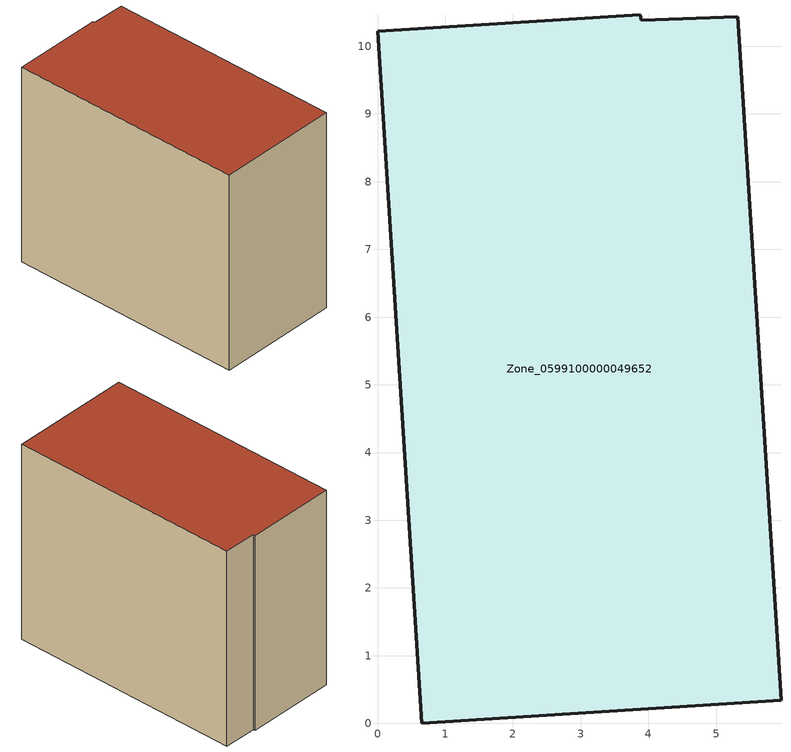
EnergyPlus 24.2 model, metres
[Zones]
Zone_0599100000049652
 floor ground (C_G): 3.9,10.38 5.32,10.44 5.96,0.34 0.65,0 0,10.22 3.88,10.47 z0
 wall outside (C_F): 0.65,0 5.96,0.34 5.32,10.44 3.9,10.38 3.88,10.47 0,10.22 0.65,0 z0:8.74
 roof outside (C_R): 5.32,10.44 3.9,10.38 3.88,10.47 0,10.22 0.65,0 5.96,0.34 z8.74
[BUILDING]
Pand.0599100000049652: North Axis=0; Terrain=City; Loads Convergence Tolerance Value=0.04; Temperature Convergence Tolerance Value=0.4; Solar Distribution=FullExterior; Maximum Number of Warmup Days=25; Minimum Number of Warmup Days=1
[Site:Location]
Rotterdam.The.Hague.AP_ZH_NLD Design_Conditions: Latitude=51.96; Longitude=4.45; Time Zone=1; Elevation=-4.5
[SITE:GROUNDTEMPERATURE:BUILDINGSURFACE]
18, 18, 18, 18, 18, 18, 18, 18, 18, 18, 18, 18
[MATERIAL] Thermal Absorptance=0.9; Solar Absorptance=0.7; Visible Absorptance=0.7
Name | Roughness | Thickness | Conductivity | Density | Specific Heat
G.TI.1946-1964 | MediumSmooth | 0.15 | 1 | 540 | 1210
F.TI.1946-1964 | Rough | 0.3 | 0.857143 | 1920 | 840
R.TI.1946-1964 | MediumRough | 0.2 | 0.277778 | 1500 | 1000
[CONSTRUCTION]
C_G: G.TI.1946-1964
C_F: F.TI.1946-1964
C_R: R.TI.1946-1964
[ZONE]
Zone_0599100000049652: Type=1; Multiplier=1; Ceiling Height=Autocalculate; Volume=Autocalculate; Floor Area=autocalculate; Part of Total Floor Area=Yes
[ZONEINFILTRATION:DESIGNFLOWRATE]
Infil_Zone_0599100000049652: Zone or ZoneList or Space or SpaceList=Zone_0599100000049652; Schedule=AlwaysOn; Design Flow Rate Calculation Method=Flow/Area; Flow Rate per Floor Area=0.003; Constant Term Coefficient=1; Temperature Term Coefficient=0; Velocity Term Coefficient=0; Velocity Squared Term Coefficient=0
[HVACTEMPLATE:ZONE:IDEALLOADSAIRSYSTEM]
Zone_0599100000049652: Maximum Heating Supply Air Temperature=50; Minimum Cooling Supply Air Temperature=13; Maximum Heating Supply Air Humidity Ratio=0.0156; Minimum Cooling Supply Air Humidity Ratio=0.0077; Heating Limit=NoLimit; Cooling Limit=NoLimit; Dehumidification Control Type=ConstantSensibleHeatRatio; Cooling Sensible Heat Ratio=0.7; Dehumidification Setpoint=60; Humidification Control Type=None; Humidification Setpoint=30; Outdoor Air Method=None; Outdoor Air Flow Rate per Person=0.00944; Outdoor Air Flow Rate per Zone Floor Area=0; Outdoor Air Flow Rate per Zone=0; Demand Controlled Ventilation Type=None; Outdoor Air Economizer Type=NoEconomizer; Heat Recovery Type=None; Sensible Heat Recovery Effectiveness=0.7; Latent Heat Recovery Effectiveness=0.65
[ZONECONTROL:THERMOSTAT]
ThermostatControl_Zone_0599100000049652: Zone or ZoneList=Zone_0599100000049652; Control Type Schedule=DualSetpointControlType; Control 1=Thermostat_Zone_0599100000049652; Temperature Difference Between Cutout And Setpoint=0
[THERMOSTATSETPOINT:DUALSETPOINT]
Thermostat_Zone_0599100000049652: Heating Setpoint Temperature Schedule=HeatingSetpoint_Zone_0599100000049652; Cooling Setpoint Temperature Schedule=CoolingSetpoint_Zone_0599100000049652
[SCHEDULE:COMPACT]
HeatingSetpoint_Zone_0599100000049652: Through: 12/31, For: AllDays, Until: 24:00, 21
CoolingSetpoint_Zone_0599100000049652: Through: 12/31, For: AllDays, Until: 24:00, 24
DualSetpointControlType: Through: 12/31, For: AllDays, Until: 24:00, 4
AlwaysOn: Through: 12/31, For: AllDays, Until: 24:00, 1
